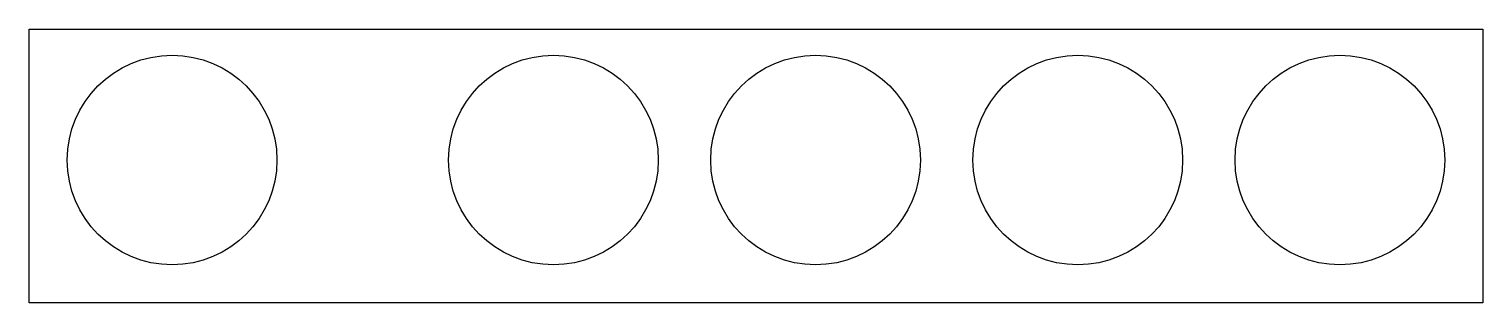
# Model space of a CAD drawing. Header units: millimetres. Extents: x 129.2 to 159.8, y -34 to -28.2.
import ezdxf

# ---------------------------------------------------------------- set-up
doc = ezdxf.new("R2010")
doc.units = ezdxf.units.MM

msp = doc.modelspace()

# ---------------------------------------------------------------- linework, layer by layer
for p, q in [((129.25, -33.95), (129.25, -28.2)), ((129.25, -28.2), (159.75, -28.2)), ((159.75, -28.2), (159.75, -33.95)), ((159.75, -33.95), (129.25, -33.95))]:
    msp.add_line(p, q)
for centre in [(132.25, -30.95), (140.25, -30.95), (145.75, -30.95), (151.25, -30.95), (156.75, -30.95)]:
    msp.add_circle(centre, 2.2)

doc.saveas('drawing.dxf')
